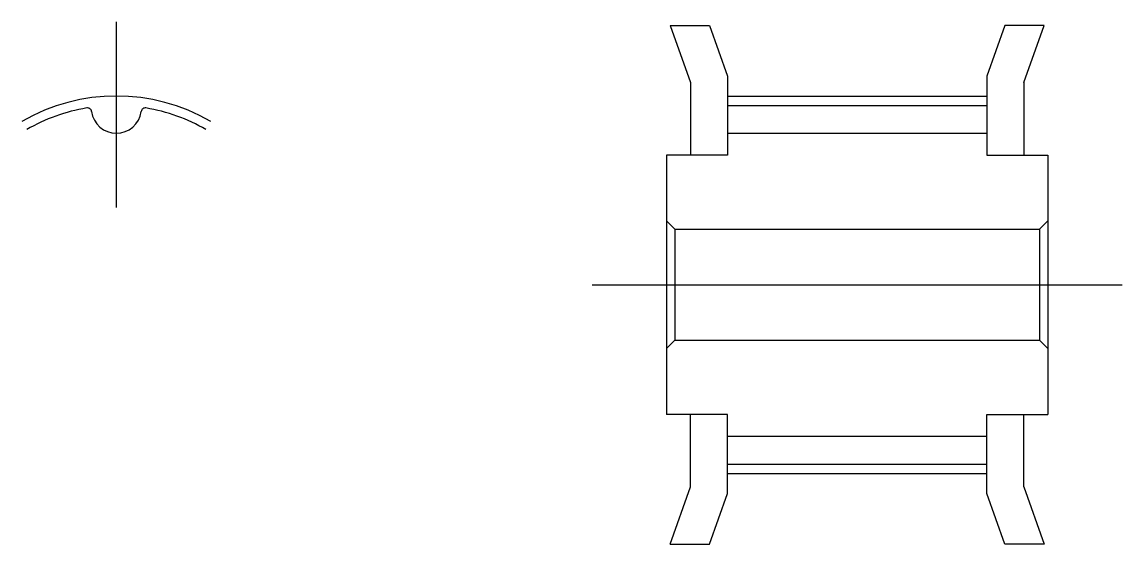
# Model space of a CAD drawing. Extents: x -6.7 to 34.8, y -40.7 to 7.1.
# Drawn here: x -2.55 to 27.15, y -7 to 7.1 of the extents above; entities outside this region: 2.
import ezdxf

# ---------------------------------------------------------------- set-up
doc = ezdxf.new("R2010")
doc.units = 0
doc.linetypes.add('CENTER', pattern=[50.8, 31.75, -6.35, 6.35, -6.35])
doc.layers.get('0').update_dxf_attribs({"linetype": 'CONTINUOUS'})
doc.layers.add('CENTER', color=1, linetype='CONTINUOUS')
doc.styles.get("Standard").update_dxf_attribs({"font": 'txt.shx', "height": 3, "bigfont": 'bigfont.shx'})

# ---------------------------------------------------------------- blocks, each defined once
blk = doc.blocks.new('*U2')
at = {"color": 7, "linetype": 'CONTINUOUS'}
blk.add_text('GPA16GT2060-A-H3', height=3, dxfattribs=at).set_placement((-7.129, -35.695))
blk = doc.blocks.new('*U3')
at = {"color": 7, "linetype": 'CONTINUOUS'}
blk.add_text('GPA16GT2060', height=3, dxfattribs=at).set_placement((-7.129, -40.695))

msp = doc.modelspace()

# ---------------------------------------------------------------- linework, layer by layer
at = {"color": 7, "linetype": 'CONTINUOUS'}
for p, q in [((14.95, 7), (15.5, 5.46)), ((14.95, 7), (16.012, 7)), ((16.012, 7), (16.5, 5.633)), ((23.988, 7), (23.5, 5.633)), ((25.05, 7), (23.988, 7)), ((24.5, 5.46), (25.05, 7)), ((15.5, 5.46), (15.5, 3.5)), ((16.5, 5.633), (16.5, 3.5)), ((23.5, 5.633), (23.5, 3.5)), ((24.5, 5.46), (24.5, 3.5)), ((16.5, 4.84), (23.5, 4.84)), ((16.5, 4.09), (23.5, 4.09)), ((14.85, 3.5), (14.85, -3.5)), ((16.5, 3.5), (14.85, 3.5)), ((23.5, 3.5), (25.15, 3.5)), ((25.15, 3.5), (25.15, -3.5)), ((14.85, 1.725), (15.075, 1.5)), ((15.075, 1.5), (24.925, 1.5)), ((15.075, 1.5), (15.075, -1.5)), ((25.15, 1.725), (24.925, 1.5)), ((24.925, 1.5), (24.925, -1.5)), ((14.85, -1.725), (15.075, -1.5)), ((15.075, -1.5), (24.925, -1.5)), ((25.15, -1.725), (24.925, -1.5)), ((16.5, -3.5), (14.85, -3.5)), ((15.5, -5.46), (15.5, -3.5)), ((16.5, -5.633), (16.5, -3.5)), ((23.5, -3.5), (25.15, -3.5)), ((23.5, -5.633), (23.5, -3.5)), ((24.5, -5.46), (24.5, -3.5)), ((16.5, -4.09), (23.5, -4.09)), ((16.5, -4.84), (23.5, -4.84)), ((14.95, -7), (15.5, -5.46)), ((16.012, -7), (16.5, -5.633)), ((23.988, -7), (23.5, -5.633)), ((24.5, -5.46), (25.05, -7)), ((14.95, -7), (16.012, -7)), ((25.05, -7), (23.988, -7))]:
    msp.add_line(p, q, dxfattribs=at)
for centre, radius, start, end in [((0, 0), 4.84, 99.5067, 120), ((-0.781, 4.663), 0.112, 7.4734, 99.5067), ((0.781, 4.663), 0.112, 80.4933, 172.5266), ((0, 0), 4.84, 60, 80.4933), ((0, 4.765), 0.675, 187.4734, 352.5266)]:
    msp.add_arc(centre, radius, start, end, dxfattribs=at)
at = {"layer": 'CENTER', "color": 1, "linetype": 'CENTER'}
for p, q in [((0, 2.09), (0, 7.095)), ((16.5, 5.095), (23.5, 5.095)), ((12.85, 0), (27.15, 0)), ((16.5, -5.095), (23.5, -5.095))]:
    msp.add_line(p, q, dxfattribs=at)
msp.add_arc((0, 0), 5.095, 60, 120, dxfattribs=at)

# ---------------------------------------------------------------- block references
at = {"color": 7, "linetype": 'CONTINUOUS'}
for name in ['*U2', '*U3']:
    msp.add_blockref(name, (0, 0), dxfattribs=at)

doc.saveas('drawing.dxf')
